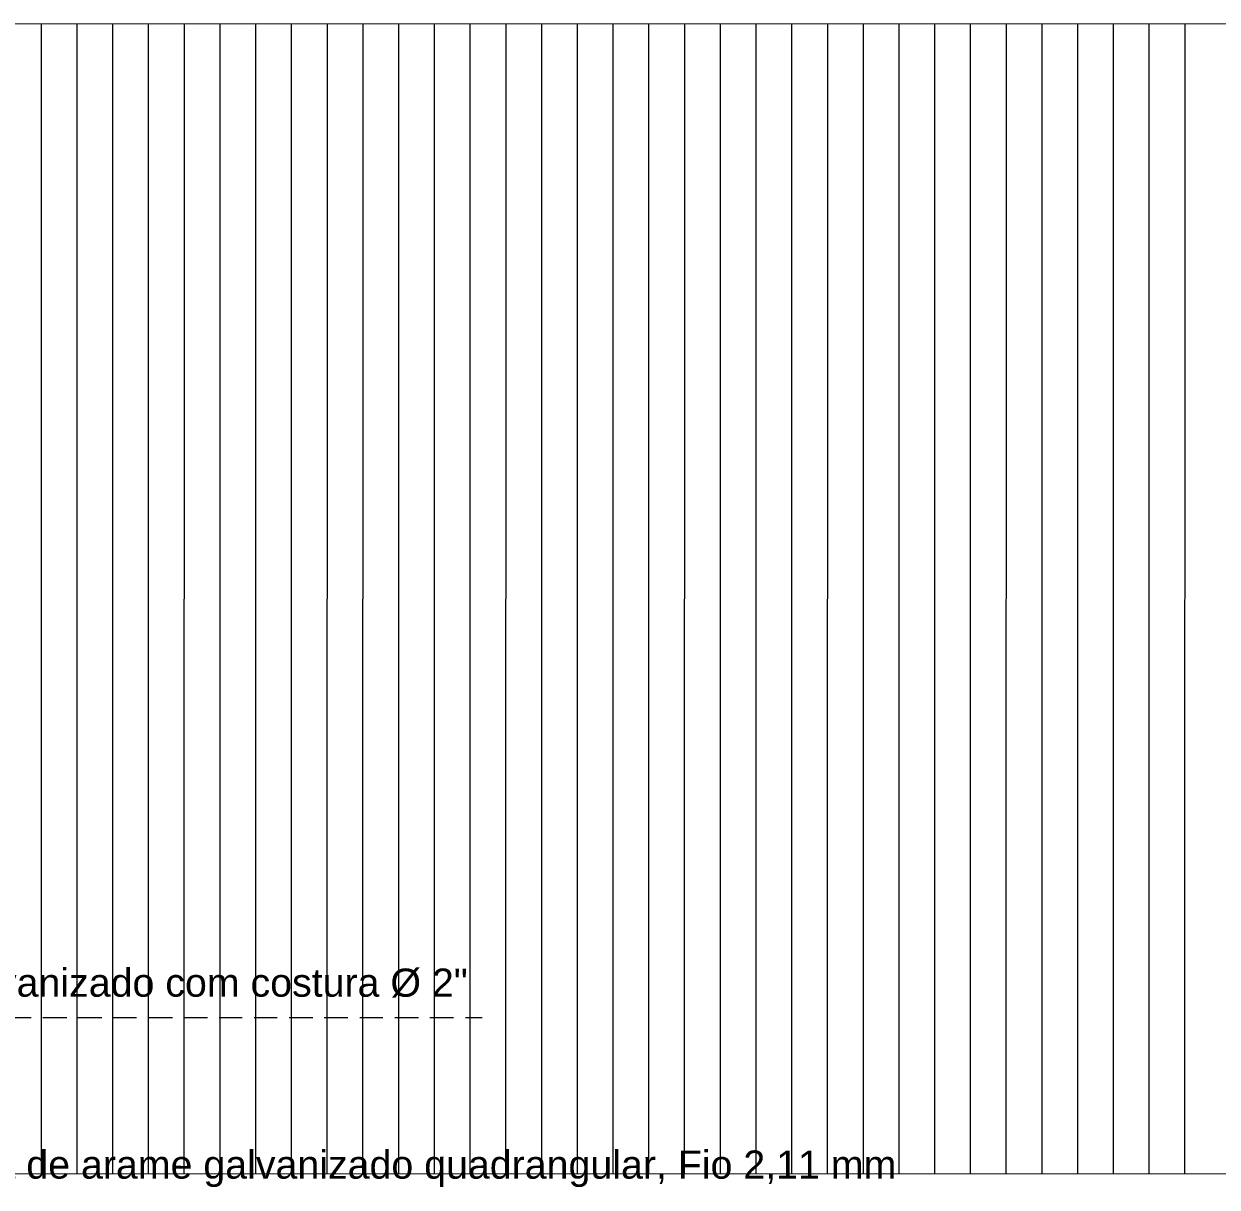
# Model space of a CAD drawing. Extents: x 3377 to 3790, y 1673 to 1846.
# Drawn here: x 3520.34 to 3526.69, y 1765.23 to 1771.43 of the extents above; entities that cross this region are included whole.
import ezdxf

# ---------------------------------------------------------------- set-up
doc = ezdxf.new("R2010")
doc.units = 0
doc.header["$LTSCALE"] = 2
doc.layers.add('PDF7_04-DETALHE', color=7, linetype='Continuous', true_color=0xc6c6c6)
doc.layers.add('PDF7_19-COBERTA', color=7, linetype='Continuous', true_color=0xb8b8b8)
doc.layers.add('PDF7_15-CONT. FACHADA', color=7, linetype='Continuous')
doc.layers.add('PDF7_Text', color=7, linetype='Continuous')
doc.styles.add('PDF Arial', font='arial.ttf')

msp = doc.modelspace()

# ---------------------------------------------------------------- linework, layer by layer
at = {"layer": 'PDF7_04-DETALHE', "color": 7, "lineweight": 0}
for points in [[(3520.374, 1766.1293), (3520.2513, 1766.1293)], [(3520.5644, 1766.1292), (3520.4375, 1766.1293)], [(3520.7506, 1766.1292), (3520.6237, 1766.1292)], [(3520.9368, 1766.1292), (3520.8141, 1766.1292)], [(3521.1272, 1766.1292), (3521.0003, 1766.1292)], [(3521.3134, 1766.1292), (3521.1865, 1766.1292)], [(3521.4996, 1766.1292), (3521.3769, 1766.1292)], [(3521.6858, 1766.1292), (3521.5631, 1766.1292)], [(3521.8762, 1766.1292), (3521.7493, 1766.1292)], [(3522.0624, 1766.1291), (3521.9355, 1766.1292)], [(3522.2486, 1766.1291), (3522.1259, 1766.1291)], [(3522.439, 1766.1291), (3522.3121, 1766.1291)], [(3522.6252, 1766.1291), (3522.4982, 1766.1291)], [(3522.7775, 1766.1291), (3522.6887, 1766.1291)]]:
    msp.add_lwpolyline(points, dxfattribs=at)
at = {"layer": 'PDF7_04-DETALHE', "lineweight": 0}
msp.add_lwpolyline([(3540.9263, 1765.2943), (3513.9844, 1765.2961)], dxfattribs=at)
at = {"layer": 'PDF7_15-CONT. FACHADA', "lineweight": 0}
msp.add_lwpolyline([(3541.3287, 1771.4257), (3513.5828, 1771.4275)], dxfattribs=at)
at = {"layer": 'PDF7_19-COBERTA', "lineweight": 0}
for points in [[(3520.429, 1765.2957), (3520.4294, 1771.4271)], [(3520.6194, 1765.2956), (3520.6198, 1771.4271)], [(3520.8098, 1765.2956), (3520.8102, 1771.4271)], [(3521.0002, 1765.2956), (3521.0006, 1771.427)], [(3521.1907, 1765.2956), (3521.1911, 1771.427)], [(3521.3811, 1765.2956), (3521.3815, 1771.427)], [(3521.5715, 1765.2956), (3521.5719, 1771.427)], [(3521.7619, 1765.2956), (3521.7623, 1771.427)], [(3521.9523, 1765.2955), (3521.9527, 1771.427)], [(3522.1427, 1765.2955), (3522.1432, 1771.427)], [(3522.3332, 1765.2955), (3522.3336, 1771.427)], [(3522.5236, 1765.2955), (3522.524, 1771.4269)], [(3522.714, 1765.2955), (3522.7144, 1771.4269)], [(3522.9044, 1765.2955), (3522.9048, 1771.4269)], [(3523.0948, 1765.2955), (3523.0952, 1771.4269)], [(3523.2852, 1765.2955), (3523.2857, 1771.4269)], [(3523.4757, 1765.2954), (3523.4761, 1771.4269)], [(3523.6661, 1765.2954), (3523.6665, 1771.4269)], [(3523.8565, 1765.2954), (3523.8569, 1771.4269)], [(3524.0469, 1765.2954), (3524.0473, 1771.4268)], [(3524.2373, 1765.2954), (3524.2377, 1771.4268)], [(3524.4277, 1765.2954), (3524.4282, 1771.4268)], [(3524.6182, 1765.2954), (3524.6186, 1771.4268)], [(3524.8086, 1765.2954), (3524.809, 1771.4268)], [(3524.999, 1765.2953), (3524.9994, 1771.4268)], [(3525.1894, 1765.2953), (3525.1898, 1771.4268)], [(3525.3798, 1765.2953), (3525.3802, 1771.4267)], [(3525.5702, 1765.2953), (3525.5707, 1771.4267)], [(3525.7607, 1765.2953), (3525.7611, 1771.4267)], [(3525.9511, 1765.2953), (3525.9515, 1771.4267)], [(3526.1415, 1765.2953), (3526.1419, 1771.4267)], [(3526.3319, 1765.2953), (3526.3323, 1771.4267)], [(3526.5223, 1765.2952), (3526.5227, 1771.4267)]]:
    msp.add_lwpolyline(points, dxfattribs=at)

# ---------------------------------------------------------------- texts
at = {"layer": 'PDF7_Text', "char_height": 0.149998, "attachment_point": 7, "rotation": 359.99616, "style": 'PDF Arial'}
for s, insert in [('Tubo de aço galvanizado com costura Ø 2"', (3518.6899, 1766.1953)), ('Tela de arame galvanizado quadrangular, Fio 2,11 mm', (3519.8831, 1765.2262))]:
    msp.add_mtext(s, dxfattribs=dict(at, insert=insert))

doc.saveas('drawing.dxf')
